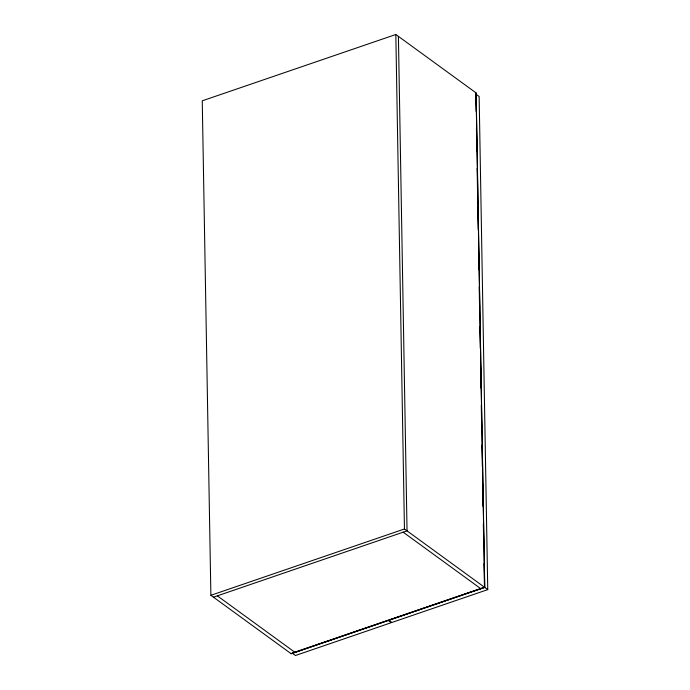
<?xml version="1.0" encoding="UTF-8"?>
<svg xmlns="http://www.w3.org/2000/svg" width="690" height="690" viewBox="0 0 690 690"><rect width="100%" height="100%" fill="white"/><g stroke="black" fill="none" stroke-linecap="round" stroke-linejoin="round"><path stroke-width="1.03" d="M395.827 34.5L202.248 100.818L210.881 595.298L291.189 653.741L484.76 587.423L476.135 92.943L395.827 34.5L404.452 528.98L487.752 589.622L391.929 622.449L388.634 620.051M210.881 595.298L404.452 528.98M213.46 597.178L407.04 530.851L398.406 36.38M293.19 652.749L387.987 620.267L391.282 622.673L295.467 655.5L292.172 653.102M389.652 619.698L483.431 587.57M291.102 653.68L484.673 587.363L476.048 92.883M403.167 532.18L480.895 588.751M217.333 595.85L295.061 652.421M487.752 589.622L479.145 96.496L475.841 94.09L476.143 111.323M476.445 128.547L476.842 151.162M477.144 168.386L477.514 189.923M477.816 207.147L478.213 229.753M478.515 246.986L478.903 269.592M479.205 286.824L479.584 308.352M479.904 326.663L480.275 348.191M480.576 365.424L480.973 388.03M481.275 405.263L481.672 427.869M481.974 445.093L482.345 466.63M482.646 483.854L483.043 506.469M483.345 523.693L483.733 546.308M484.035 563.532L484.415 585.068"/></g></svg>
